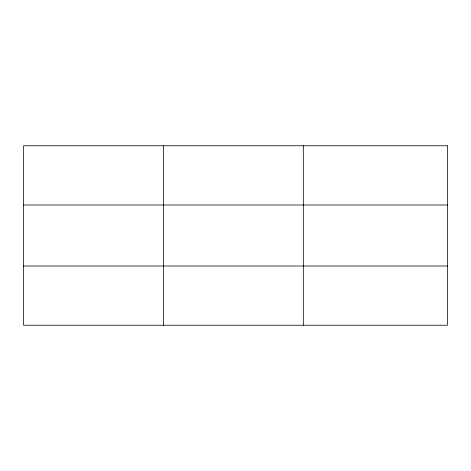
<?xml version="1.0" encoding="UTF-8"?>
<svg xmlns="http://www.w3.org/2000/svg" width="471" height="471" viewBox="0 0 471 471"><rect width="100%" height="100%" fill="white"/><g stroke="black" fill="none" stroke-linecap="round" stroke-linejoin="round"><path stroke-width="0.71" d="M163.437 325.231L163.437 145.769M303.324 325.231L303.324 145.769M23.55 204.991L447.45 204.991M23.55 266.009L447.45 266.009M447.45 145.769L447.45 325.231L23.55 325.231L23.55 145.769L447.45 145.769"/></g></svg>
